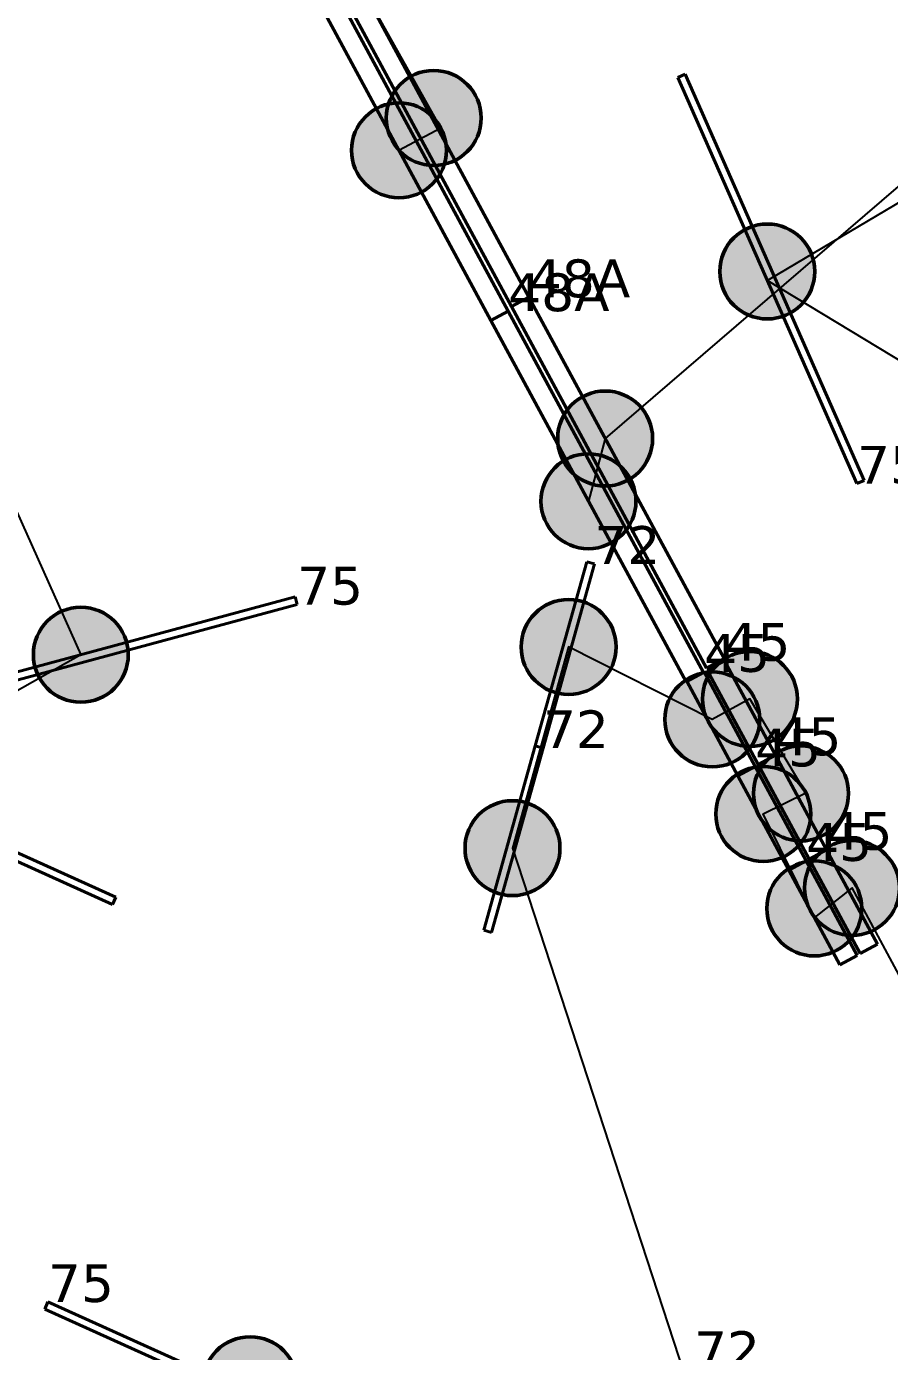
# Model space of a CAD drawing. Header units: millimetres. Extents: x -243740 to 150609, y -473655 to -165121.
# Drawn here: x 39452 to 43566, y -339110 to -332794 of the extents above; entities that cross this region are included whole.
import ezdxf

# ---------------------------------------------------------------- set-up
doc = ezdxf.new("R2010")
doc.units = ezdxf.units.MM
doc.layers.add('_Гр.ЩД-1C.10.4.I8.1', color=6, linetype='Continuous')
doc.layers.add('_Гр.ЩД-1C.10.4.I8.7', color=6, linetype='Continuous')
for name, color, linetype, lineweight in [('_освещение_dali', 3, 'Continuous', 50), ('DLX_FL1_LUM 122', 1, 'Continuous', 40), ('DLX_FL1_LUM 222', 5, 'Continuous', 40), ('DLX_LUM 14', 5, 'Continuous', 40), ('DLX_LUM 17', 5, 'Continuous', 40), ('DLX_LUM 5', 5, 'Continuous', 40), ('DLX_LUM 9', 5, 'Continuous', 40)]:
    doc.layers.add(name, color=color, linetype=linetype, lineweight=lineweight)
doc.styles.add('TableTextStyle', font='')
doc.styles.get('TableTextStyle').set_extended_font_data('VERDANA.TTF')
doc.linetypes.add('Truba', pattern='A,3e-05,[4,MSH_7,S=1,R=0,X=0,Y=0],-3.022072', length=3.022102)

# ---------------------------------------------------------------- blocks, each defined once
blk = doc.blocks.new('A$Caabd1818')
at = {"layer": 'DLX_FL1_LUM 122'}
for points in [[(37794.2, 63393.1, 0), (37876.9, 63437.8, 0)], [(37876.9, 63437.8, 0), (37794.2, 63393.1, 0)], [(37876.9, 63437.8, 0), (37794.2, 63393.1, 0)], [(37794.2, 63393.1, 0), (37876.9, 63437.8, 0)], [(37876.9, 63437.8, 0), (37876.9, 63437.8, 0)], [(37876.9, 63437.8, 0), (38807.1, 61714.8, 0)], [(38807.1, 61714.8, 0), (37876.9, 63437.8, 0)], [(37876.9, 63437.8, 0), (37876.9, 63437.8, 0)], [(38807.1, 61714.8, 0), (37876.9, 63437.8, 0)], [(37876.9, 63437.8, 0), (38807.1, 61714.8, 0)], [(37695.8, 63326.7, 0), (37778.5, 63371.3, 0)], [(37778.5, 63371.3, 0), (37695.8, 63326.7, 0)], [(37778.5, 63371.3, 0), (37695.8, 63326.7, 0)], [(37695.8, 63326.7, 0), (37778.5, 63371.3, 0)], [(37778.5, 63371.3, 0), (37778.5, 63371.3, 0)], [(37778.5, 63371.3, 0), (38708.7, 61648.4, 0)], [(38708.7, 61648.4, 0), (37778.5, 63371.3, 0)], [(37778.5, 63371.3, 0), (37778.5, 63371.3, 0)], [(38708.7, 61648.4, 0), (37778.5, 63371.3, 0)], [(37778.5, 63371.3, 0), (38708.7, 61648.4, 0)], [(38724.4, 61670.2, 0), (37794.2, 63393.1, 0)], [(37794.2, 63393.1, 0), (37794.2, 63393.1, 0)], [(37794.2, 63393.1, 0), (38724.4, 61670.2, 0)], [(37794.2, 63393.1, 0), (37794.2, 63393.1, 0)], [(37794.2, 63393.1, 0), (38724.4, 61670.2, 0)], [(38724.4, 61670.2, 0), (37794.2, 63393.1, 0)], [(38626, 61603.7, 0), (37695.8, 63326.7, 0)], [(37695.8, 63326.7, 0), (37695.8, 63326.7, 0)], [(37695.8, 63326.7, 0), (38626, 61603.7, 0)], [(37695.8, 63326.7, 0), (37695.8, 63326.7, 0)], [(37695.8, 63326.7, 0), (38626, 61603.7, 0)], [(38626, 61603.7, 0), (37695.8, 63326.7, 0)], [(38807.1, 61714.8, 0), (38724.4, 61670.2, 0)], [(38724.4, 61670.2, 0), (38807.1, 61714.8, 0)], [(38724.4, 61670.2, 0), (38807.1, 61714.8, 0)], [(38807.1, 61714.8, 0), (38724.4, 61670.2, 0)], [(38807.1, 61714.8, 0), (38807.1, 61714.8, 0)], [(38807.1, 61714.8, 0), (38807.1, 61714.8, 0)], [(38708.7, 61648.4, 0), (38626, 61603.7, 0)], [(38626, 61603.7, 0), (38708.7, 61648.4, 0)], [(38626, 61603.7, 0), (38708.7, 61648.4, 0)], [(38708.7, 61648.4, 0), (38626, 61603.7, 0)], [(38708.7, 61648.4, 0), (38708.7, 61648.4, 0)], [(38708.7, 61648.4, 0), (38708.7, 61648.4, 0)], [(38724.4, 61670.2, 0), (38724.4, 61670.2, 0)], [(38724.4, 61670.2, 0), (38724.4, 61670.2, 0)], [(38626, 61603.7, 0), (38626, 61603.7, 0)], [(38626, 61603.7, 0), (38626, 61603.7, 0)]]:
    blk.add_polyline3d(points, dxfattribs=at)
at = {"layer": 'DLX_FL1_LUM 222'}
for points in [[(36946.7, 65160.7, 0), (37876.9, 63437.8, 0)], [(37876.9, 63437.8, 0), (36946.7, 65160.7, 0)], [(37876.9, 63437.8, 0), (36946.7, 65160.7, 0)], [(36946.7, 65160.7, 0), (37876.9, 63437.8, 0)], [(36848.3, 65094.3, 0), (37778.5, 63371.3, 0)], [(37778.5, 63371.3, 0), (36848.3, 65094.3, 0)], [(37778.5, 63371.3, 0), (36848.3, 65094.3, 0)], [(36848.3, 65094.3, 0), (37778.5, 63371.3, 0)], [(37794.2, 63393.1, 0), (36864, 65116, 0)], [(36864, 65116, 0), (37794.2, 63393.1, 0)], [(36864, 65116, 0), (37794.2, 63393.1, 0)], [(37794.2, 63393.1, 0), (36864, 65116, 0)], [(37695.8, 63326.7, 0), (36765.6, 65049.6, 0)], [(36765.6, 65049.6, 0), (37695.8, 63326.7, 0)], [(36765.6, 65049.6, 0), (37695.8, 63326.7, 0)], [(37695.8, 63326.7, 0), (36765.6, 65049.6, 0)], [(37876.9, 63437.8, 0), (37794.2, 63393.1, 0)], [(37794.2, 63393.1, 0), (37876.9, 63437.8, 0)], [(37794.2, 63393.1, 0), (37876.9, 63437.8, 0)], [(37876.9, 63437.8, 0), (37794.2, 63393.1, 0)], [(37876.9, 63437.8, 0), (37876.9, 63437.8, 0)], [(37876.9, 63437.8, 0), (37876.9, 63437.8, 0)], [(37778.5, 63371.3, 0), (37695.8, 63326.7, 0)], [(37695.8, 63326.7, 0), (37778.5, 63371.3, 0)], [(37695.8, 63326.7, 0), (37778.5, 63371.3, 0)], [(37778.5, 63371.3, 0), (37695.8, 63326.7, 0)], [(37778.5, 63371.3, 0), (37778.5, 63371.3, 0)], [(37778.5, 63371.3, 0), (37778.5, 63371.3, 0)], [(37794.2, 63393.1, 0), (37794.2, 63393.1, 0)], [(37794.2, 63393.1, 0), (37794.2, 63393.1, 0)], [(37695.8, 63326.7, 0), (37695.8, 63326.7, 0)], [(37695.8, 63326.7, 0), (37695.8, 63326.7, 0)]]:
    blk.add_polyline3d(points, dxfattribs=at)
at = {"layer": 'DLX_LUM 14'}
for points in [[(35892.7, 60543.6, 0), (33692.6, 61536.9, 0)], [(33692.6, 61536.9, 0), (35892.7, 60543.6, 0)], [(33692.6, 61536.9, 0), (35892.7, 60543.6, 0)], [(35892.7, 60543.6, 0), (33692.6, 61536.9, 0)], [(33708.2, 61571.6, 0), (35908.4, 60578.3, 0)], [(35908.4, 60578.3, 0), (33708.2, 61571.6, 0)], [(35908.4, 60578.3, 0), (33708.2, 61571.6, 0)], [(33708.2, 61571.6, 0), (35908.4, 60578.3, 0)], [(35908.4, 60578.3, 0), (35892.7, 60543.6, 0)], [(35892.7, 60543.6, 0), (35908.4, 60578.3, 0)], [(35892.7, 60543.6, 0), (35908.4, 60578.3, 0)], [(35908.4, 60578.3, 0), (35892.7, 60543.6, 0)], [(35908.4, 60578.3, 0), (35908.4, 60578.3, 0)], [(35908.4, 60578.3, 0), (35908.4, 60578.3, 0)], [(35892.7, 60543.6, 0), (35892.7, 60543.6, 0)], [(35892.7, 60543.6, 0), (35892.7, 60543.6, 0)]]:
    blk.add_polyline3d(points, dxfattribs=at)
at = {"layer": 'DLX_LUM 17'}
for points in [[(38586.8, 64485.2, 0), (38621.6, 64500.5, 0)], [(38621.6, 64500.5, 0), (38586.8, 64485.2, 0)], [(38621.6, 64500.5, 0), (38586.8, 64485.2, 0)], [(38586.8, 64485.2, 0), (38621.6, 64500.5, 0)], [(38621.6, 64500.5, 0), (39475.7, 62564.6, 0)], [(39475.7, 62564.6, 0), (38621.6, 64500.5, 0)], [(38621.6, 64500.5, 0), (38621.6, 64500.5, 0)], [(38621.6, 64500.5, 0), (38621.6, 64500.5, 0)], [(39475.7, 62564.6, 0), (38621.6, 64500.5, 0)], [(38621.6, 64500.5, 0), (39475.7, 62564.6, 0)], [(39440.9, 62549.2, 0), (38586.8, 64485.2, 0)], [(38586.8, 64485.2, 0), (38586.8, 64485.2, 0)], [(38586.8, 64485.2, 0), (39440.9, 62549.2, 0)], [(38586.8, 64485.2, 0), (38586.8, 64485.2, 0)], [(38586.8, 64485.2, 0), (39440.9, 62549.2, 0)], [(39440.9, 62549.2, 0), (38586.8, 64485.2, 0)], [(39475.7, 62564.6, 0), (39440.9, 62549.2, 0)], [(39440.9, 62549.2, 0), (39475.7, 62564.6, 0)], [(39440.9, 62549.2, 0), (39475.7, 62564.6, 0)], [(39475.7, 62564.6, 0), (39440.9, 62549.2, 0)], [(39440.9, 62549.2, 0), (39440.9, 62549.2, 0)], [(39440.9, 62549.2, 0), (39440.9, 62549.2, 0)], [(39475.7, 62564.6, 0), (39475.7, 62564.6, 0)], [(39475.7, 62564.6, 0), (39475.7, 62564.6, 0)], [(34719.7, 61458, 0), (36762.7, 62009.3, 0)], [(36762.7, 62009.3, 0), (34719.7, 61458, 0)], [(36762.7, 62009.3, 0), (34719.7, 61458, 0)], [(34719.7, 61458, 0), (36762.7, 62009.3, 0)], [(36772.6, 61972.6, 0), (34729.6, 61421.3, 0)], [(34729.6, 61421.3, 0), (36772.6, 61972.6, 0)], [(34729.6, 61421.3, 0), (36772.6, 61972.6, 0)], [(36772.6, 61972.6, 0), (34729.6, 61421.3, 0)], [(36762.7, 62009.3, 0), (36762.7, 62009.3, 0)], [(36762.7, 62009.3, 0), (36772.6, 61972.6, 0)], [(36772.6, 61972.6, 0), (36762.7, 62009.3, 0)], [(36762.7, 62009.3, 0), (36762.7, 62009.3, 0)], [(36772.6, 61972.6, 0), (36762.7, 62009.3, 0)], [(36762.7, 62009.3, 0), (36772.6, 61972.6, 0)], [(36772.6, 61972.6, 0), (36772.6, 61972.6, 0)], [(36772.6, 61972.6, 0), (36772.6, 61972.6, 0)], [(35569, 58613.6, 0), (35584.6, 58648.2, 0)], [(35584.6, 58648.2, 0), (35569, 58613.6, 0)], [(35584.6, 58648.2, 0), (35569, 58613.6, 0)], [(35569, 58613.6, 0), (35584.6, 58648.2, 0)], [(37497.5, 57742.9, 0), (35569, 58613.6, 0)], [(35569, 58613.6, 0), (35569, 58613.6, 0)], [(35569, 58613.6, 0), (37497.5, 57742.9, 0)], [(35569, 58613.6, 0), (35569, 58613.6, 0)], [(35569, 58613.6, 0), (37497.5, 57742.9, 0)], [(37497.5, 57742.9, 0), (35569, 58613.6, 0)], [(35584.6, 58648.2, 0), (35584.6, 58648.2, 0)], [(35584.6, 58648.2, 0), (37513.2, 57777.5, 0)], [(37513.2, 57777.5, 0), (35584.6, 58648.2, 0)], [(35584.6, 58648.2, 0), (35584.6, 58648.2, 0)], [(37513.2, 57777.5, 0), (35584.6, 58648.2, 0)], [(35584.6, 58648.2, 0), (37513.2, 57777.5, 0)]]:
    blk.add_polyline3d(points, dxfattribs=at)
at = {"layer": 'DLX_LUM 5'}
for points in [[(38629.8, 61607.3, 0), (38712.5, 61652, 0)], [(38712.5, 61652, 0), (38629.8, 61607.3, 0)], [(38712.5, 61652, 0), (38629.8, 61607.3, 0)], [(38629.8, 61607.3, 0), (38712.5, 61652, 0)], [(38712.5, 61652, 0), (38712.5, 61652, 0)], [(38712.5, 61652, 0), (38955.7, 61201.4, 0)], [(38955.7, 61201.4, 0), (38712.5, 61652, 0)], [(38712.5, 61652, 0), (38712.5, 61652, 0)], [(38955.7, 61201.4, 0), (38712.5, 61652, 0)], [(38712.5, 61652, 0), (38955.7, 61201.4, 0)], [(38726.9, 61660.3, 0), (38809.6, 61704.9, 0)], [(38809.6, 61704.9, 0), (38726.9, 61660.3, 0)], [(38809.6, 61704.9, 0), (38726.9, 61660.3, 0)], [(38726.9, 61660.3, 0), (38809.6, 61704.9, 0)], [(38970.1, 61209.7, 0), (38726.9, 61660.3, 0)], [(38726.9, 61660.3, 0), (38726.9, 61660.3, 0)], [(38726.9, 61660.3, 0), (38970.1, 61209.7, 0)], [(38726.9, 61660.3, 0), (38726.9, 61660.3, 0)], [(38726.9, 61660.3, 0), (38970.1, 61209.7, 0)], [(38970.1, 61209.7, 0), (38726.9, 61660.3, 0)], [(38809.6, 61704.9, 0), (38809.6, 61704.9, 0)], [(38809.6, 61704.9, 0), (39052.8, 61254.4, 0)], [(39052.8, 61254.4, 0), (38809.6, 61704.9, 0)], [(38809.6, 61704.9, 0), (38809.6, 61704.9, 0)], [(39052.8, 61254.4, 0), (38809.6, 61704.9, 0)], [(38809.6, 61704.9, 0), (39052.8, 61254.4, 0)], [(38873, 61156.8, 0), (38629.8, 61607.3, 0)], [(38629.8, 61607.3, 0), (38629.8, 61607.3, 0)], [(38629.8, 61607.3, 0), (38873, 61156.8, 0)], [(38629.8, 61607.3, 0), (38629.8, 61607.3, 0)], [(38629.8, 61607.3, 0), (38873, 61156.8, 0)], [(38873, 61156.8, 0), (38629.8, 61607.3, 0)], [(39052.8, 61254.4, 0), (38970.1, 61209.7, 0)], [(38970.1, 61209.7, 0), (39052.8, 61254.4, 0)], [(38970.1, 61209.7, 0), (39052.8, 61254.4, 0)], [(39052.8, 61254.4, 0), (38970.1, 61209.7, 0)], [(38970.1, 61209.7, 0), (39052.9, 61254.4, 0)], [(39052.9, 61254.4, 0), (38970.1, 61209.7, 0)], [(39052.9, 61254.4, 0), (38970.1, 61209.7, 0)], [(38970.1, 61209.7, 0), (39052.9, 61254.4, 0)], [(38970.1, 61209.7, 0), (38970.1, 61209.7, 0)], [(38970.1, 61209.7, 0), (38970.1, 61209.7, 0)], [(39213.4, 60759.2, 0), (38970.1, 61209.7, 0)], [(38970.1, 61209.7, 0), (38970.1, 61209.7, 0)], [(38970.1, 61209.7, 0), (39213.4, 60759.2, 0)], [(38970.1, 61209.7, 0), (38970.1, 61209.7, 0)], [(38970.1, 61209.7, 0), (39213.4, 60759.2, 0)], [(39213.4, 60759.2, 0), (38970.1, 61209.7, 0)], [(39052.8, 61254.4, 0), (39052.8, 61254.4, 0)], [(39052.8, 61254.4, 0), (39052.8, 61254.4, 0)], [(39052.9, 61254.4, 0), (39052.9, 61254.4, 0)], [(39052.9, 61254.4, 0), (39296.1, 60803.9, 0)], [(39296.1, 60803.9, 0), (39052.9, 61254.4, 0)], [(39052.9, 61254.4, 0), (39052.9, 61254.4, 0)], [(39296.1, 60803.9, 0), (39052.9, 61254.4, 0)], [(39052.9, 61254.4, 0), (39296.1, 60803.9, 0)], [(38955.7, 61201.4, 0), (38873, 61156.8, 0)], [(38873, 61156.8, 0), (38955.7, 61201.4, 0)], [(38873, 61156.8, 0), (38955.7, 61201.4, 0)], [(38955.7, 61201.4, 0), (38873, 61156.8, 0)], [(38873, 61156.8, 0), (38955.7, 61201.4, 0)], [(38955.7, 61201.4, 0), (38873, 61156.8, 0)], [(38955.7, 61201.4, 0), (38873, 61156.8, 0)], [(38873, 61156.8, 0), (38955.7, 61201.4, 0)], [(38873, 61156.8, 0), (38873, 61156.8, 0)], [(38873, 61156.8, 0), (38873, 61156.8, 0)], [(39116.2, 60706.2, 0), (38873, 61156.8, 0)], [(38873, 61156.8, 0), (38873, 61156.8, 0)], [(38873, 61156.8, 0), (39116.2, 60706.2, 0)], [(38873, 61156.8, 0), (38873, 61156.8, 0)], [(38873, 61156.8, 0), (39116.2, 60706.2, 0)], [(39116.2, 60706.2, 0), (38873, 61156.8, 0)], [(38955.7, 61201.4, 0), (38955.7, 61201.4, 0)], [(38955.7, 61201.4, 0), (38955.7, 61201.4, 0)], [(38955.7, 61201.4, 0), (38955.7, 61201.4, 0)], [(38955.7, 61201.4, 0), (39199, 60750.9, 0)], [(39199, 60750.9, 0), (38955.7, 61201.4, 0)], [(38955.7, 61201.4, 0), (38955.7, 61201.4, 0)], [(39199, 60750.9, 0), (38955.7, 61201.4, 0)], [(38955.7, 61201.4, 0), (39199, 60750.9, 0)], [(39296.1, 60803.9, 0), (39213.4, 60759.2, 0)], [(39213.4, 60759.2, 0), (39296.1, 60803.9, 0)], [(39213.4, 60759.2, 0), (39296.1, 60803.9, 0)], [(39296.1, 60803.9, 0), (39213.4, 60759.2, 0)], [(39213.4, 60759.2, 0), (39296.1, 60803.9, 0)], [(39296.1, 60803.9, 0), (39213.4, 60759.2, 0)], [(39296.1, 60803.9, 0), (39213.4, 60759.2, 0)], [(39213.4, 60759.2, 0), (39296.1, 60803.9, 0)], [(39296.1, 60803.9, 0), (39296.1, 60803.9, 0)], [(39296.1, 60803.9, 0), (39296.1, 60803.9, 0)], [(39296.1, 60803.9, 0), (39296.1, 60803.9, 0)], [(39296.1, 60803.9, 0), (39539.3, 60353.3, 0)], [(39539.3, 60353.3, 0), (39296.1, 60803.9, 0)], [(39296.1, 60803.9, 0), (39296.1, 60803.9, 0)], [(39539.3, 60353.3, 0), (39296.1, 60803.9, 0)], [(39296.1, 60803.9, 0), (39539.3, 60353.3, 0)], [(39199, 60750.9, 0), (39116.2, 60706.2, 0)], [(39116.2, 60706.2, 0), (39199, 60750.9, 0)], [(39116.2, 60706.2, 0), (39199, 60750.9, 0)], [(39199, 60750.9, 0), (39116.2, 60706.2, 0)], [(39116.2, 60706.2, 0), (39116.2, 60706.2, 0)], [(39116.2, 60706.2, 0), (39116.2, 60706.2, 0)], [(39116.3, 60706.2, 0), (39199, 60750.9, 0)], [(39199, 60750.9, 0), (39116.3, 60706.2, 0)], [(39199, 60750.9, 0), (39116.3, 60706.2, 0)], [(39116.3, 60706.2, 0), (39199, 60750.9, 0)], [(39359.5, 60255.7, 0), (39116.3, 60706.2, 0)], [(39116.3, 60706.2, 0), (39116.3, 60706.2, 0)], [(39116.3, 60706.2, 0), (39359.5, 60255.7, 0)], [(39116.3, 60706.2, 0), (39116.3, 60706.2, 0)], [(39116.3, 60706.2, 0), (39359.5, 60255.7, 0)], [(39359.5, 60255.7, 0), (39116.3, 60706.2, 0)], [(39199, 60750.9, 0), (39199, 60750.9, 0)], [(39199, 60750.9, 0), (39199, 60750.9, 0)], [(39199, 60750.9, 0), (39199, 60750.9, 0)], [(39199, 60750.9, 0), (39442.2, 60300.4, 0)], [(39442.2, 60300.4, 0), (39199, 60750.9, 0)], [(39199, 60750.9, 0), (39199, 60750.9, 0)], [(39442.2, 60300.4, 0), (39199, 60750.9, 0)], [(39199, 60750.9, 0), (39442.2, 60300.4, 0)], [(39213.4, 60759.2, 0), (39213.4, 60759.2, 0)], [(39213.4, 60759.2, 0), (39213.4, 60759.2, 0)], [(39456.6, 60308.7, 0), (39213.4, 60759.2, 0)], [(39213.4, 60759.2, 0), (39213.4, 60759.2, 0)], [(39213.4, 60759.2, 0), (39456.6, 60308.7, 0)], [(39213.4, 60759.2, 0), (39213.4, 60759.2, 0)], [(39213.4, 60759.2, 0), (39456.6, 60308.7, 0)], [(39456.6, 60308.7, 0), (39213.4, 60759.2, 0)], [(39539.3, 60353.3, 0), (39456.6, 60308.7, 0)], [(39456.6, 60308.7, 0), (39539.3, 60353.3, 0)], [(39456.6, 60308.7, 0), (39539.3, 60353.3, 0)], [(39539.3, 60353.3, 0), (39456.6, 60308.7, 0)], [(39539.3, 60353.3, 0), (39539.3, 60353.3, 0)], [(39539.3, 60353.3, 0), (39539.3, 60353.3, 0)], [(39442.2, 60300.4, 0), (39359.5, 60255.7, 0)], [(39359.5, 60255.7, 0), (39442.2, 60300.4, 0)], [(39359.5, 60255.7, 0), (39442.2, 60300.4, 0)], [(39442.2, 60300.4, 0), (39359.5, 60255.7, 0)], [(39359.5, 60255.7, 0), (39359.5, 60255.7, 0)], [(39359.5, 60255.7, 0), (39359.5, 60255.7, 0)], [(39442.2, 60300.4, 0), (39442.2, 60300.4, 0)], [(39442.2, 60300.4, 0), (39442.2, 60300.4, 0)], [(39456.6, 60308.7, 0), (39456.6, 60308.7, 0)], [(39456.6, 60308.7, 0), (39456.6, 60308.7, 0)]]:
    blk.add_polyline3d(points, dxfattribs=at)
at = {"layer": 'DLX_LUM 9'}
for points in [[(37907.7, 61298.5, 0), (38152.7, 62177, 0)], [(38152.7, 62177, 0), (37907.7, 61298.5, 0)], [(38152.7, 62177, 0), (37907.7, 61298.5, 0)], [(37907.7, 61298.5, 0), (38152.7, 62177, 0)], [(38189.3, 62166.7, 0), (37944.3, 61288.3, 0)], [(37944.3, 61288.3, 0), (38189.3, 62166.7, 0)], [(37944.3, 61288.3, 0), (38189.3, 62166.7, 0)], [(38189.3, 62166.7, 0), (37944.3, 61288.3, 0)], [(38152.7, 62177, 0), (38152.7, 62177, 0)], [(38152.7, 62177, 0), (38189.3, 62166.7, 0)], [(38189.3, 62166.7, 0), (38152.7, 62177, 0)], [(38152.7, 62177, 0), (38152.7, 62177, 0)], [(38189.3, 62166.7, 0), (38152.7, 62177, 0)], [(38152.7, 62177, 0), (38189.3, 62166.7, 0)], [(38189.3, 62166.7, 0), (38189.3, 62166.7, 0)], [(38189.3, 62166.7, 0), (38189.3, 62166.7, 0)], [(37662.6, 60420, 0), (37907.7, 61298.5, 0)], [(37907.7, 61298.5, 0), (37662.6, 60420, 0)], [(37907.7, 61298.5, 0), (37662.6, 60420, 0)], [(37662.6, 60420, 0), (37907.7, 61298.5, 0)], [(37944.3, 61288.3, 0), (37699.2, 60409.8, 0)], [(37699.2, 60409.8, 0), (37944.3, 61288.3, 0)], [(37699.2, 60409.8, 0), (37944.3, 61288.3, 0)], [(37944.3, 61288.3, 0), (37699.2, 60409.8, 0)], [(37907.7, 61298.5, 0), (37907.7, 61298.5, 0)], [(37944.3, 61288.3, 0), (37907.7, 61298.5, 0)], [(37907.7, 61298.5, 0), (37907.7, 61298.5, 0)], [(37907.7, 61298.5, 0), (37944.3, 61288.3, 0)], [(37907.7, 61298.5, 0), (37944.3, 61288.3, 0)], [(37944.3, 61288.3, 0), (37907.7, 61298.5, 0)], [(37907.7, 61298.5, 0), (37907.7, 61298.5, 0)], [(37907.7, 61298.5, 0), (37944.3, 61288.3, 0)], [(37944.3, 61288.3, 0), (37907.7, 61298.5, 0)], [(37907.7, 61298.5, 0), (37907.7, 61298.5, 0)], [(37944.3, 61288.3, 0), (37907.7, 61298.5, 0)], [(37907.7, 61298.5, 0), (37944.3, 61288.3, 0)], [(37944.3, 61288.3, 0), (37944.3, 61288.3, 0)], [(37944.3, 61288.3, 0), (37944.3, 61288.3, 0)], [(37944.3, 61288.3, 0), (37944.3, 61288.3, 0)], [(37944.3, 61288.3, 0), (37944.3, 61288.3, 0)], [(37662.6, 60420, 0), (37662.6, 60420, 0)], [(37699.2, 60409.8, 0), (37662.6, 60420, 0)], [(37662.6, 60420, 0), (37662.6, 60420, 0)], [(37662.6, 60420, 0), (37699.2, 60409.8, 0)], [(37662.6, 60420, 0), (37699.2, 60409.8, 0)], [(37699.2, 60409.8, 0), (37662.6, 60420, 0)], [(37699.2, 60409.8, 0), (37699.2, 60409.8, 0)], [(37699.2, 60409.8, 0), (37699.2, 60409.8, 0)]]:
    blk.add_polyline3d(points, dxfattribs=at)
blk = doc.blocks.new('A$Cab2378fa')
at = {"lineweight": 25, "true_color": 0xfff5f5}
h = blk.add_hatch(color=7, dxfattribs=at)
h.dxf.hatch_style = 1
h.paths.add_polyline_path([(0, 0), (-141.6, -170.3, 0.174923), (3, -222.4, 0.197808), (162.3, -156.8)])
h.paths.add_polyline_path([(-163.2, 157.6), (0, 0), (147.8, 177.8, 0.175398), (3, 230.2, 0.209014)])
at = {"lineweight": 25}
h = blk.add_hatch(color=0, dxfattribs=at)
h.paths.add_polyline_path([(162.3, -156.8, 0.442338), (147.8, 177.8), (0, 0)])
h.paths.add_polyline_path([(-141.6, -170.3), (0, 0), (-163.2, 157.6, 0.430096)])
blk.add_circle((3, 3.9), 226.3)

msp = doc.modelspace()

# ---------------------------------------------------------------- linework, layer by layer
at = {"layer": '_Гр.ЩД-1C.10.4.I8.1', "ltscale": 100}
for points in [[(51648.6, -336241), (49994, -335377.7), (50011.9, -335028.6), (49301.2, -334260.7), (48163.7, -334326.3), (48004.2, -334486.9), (46231.3, -333612), (46327.4, -333407.1), (46003.4, -332213.9), (42983.5, -334004.6), (46348.8, -336039.7), (50486.2, -336389.5), (49786.7, -337914.6), (48907, -337629.1), (47554.3, -340493.6)], [(45181.1, -340233.1), (43386.9, -336900), (43207.6, -337040.8), (42963.9, -336547.1), (43166.8, -336446.9), (42900.5, -335999), (42720.6, -336096.6), (42036, -335751.1), (41768.5, -336710.2), (42716, -339610)]]:
    msp.add_lwpolyline(points, dxfattribs=at)
at = {"layer": '_Гр.ЩД-1C.10.4.I8.7', "ltscale": 100}
for points in [[(44618.6, -332662.8), (44459.1, -332823.4), (42210.2, -334757.5), (42130.6, -335056.6), (41227.4, -333383.8), (41426.6, -333276.2), (40565.3, -331738.2)], [(38653.5, -333427.7), (39710.9, -335788.2), (23783.4, -344795.8)]]:
    msp.add_lwpolyline(points, dxfattribs=at)

# ---------------------------------------------------------------- block references
at = {"layer": '_освещение_dali', "color": 5, "ltscale": 100}
for p in [(41390.2, -333233.5), (41224.5, -333387.7), (42980.1, -333965.3), (39707.9, -335792.1), (42033.1, -335755), (42897.5, -336002.9), (42717.7, -336100.5), (43140.8, -336453.4), (42960.9, -336551), (41765.6, -336714.1), (43384, -336903.9), (43204.2, -337001.6), (40515.2, -339269.7)]:
    msp.add_blockref('A$Cab2378fa', p, dxfattribs=at)
at = {"layer": '_освещение_dali', "color": 1, "ltscale": 100}
for p in [(42207.2, -334761.4), (42127.6, -335060.5)]:
    msp.add_blockref('A$Cab2378fa', p, dxfattribs=at)
at = {"layer": 'Defpoints', "linetype": 'Truba', "ltscale": 100}
msp.add_blockref('A$Caabd1818', (3969.7, -397521.8), dxfattribs=at)

# ---------------------------------------------------------------- texts
at = {"layer": '_освещение_dali', "color": 11, "true_color": 0xff7860, "style": 'TableTextStyle'}
for s, p in [('48А', (41846.6, -334084)), ('48А', (41748.2, -334150.5)), ('75', (40742.2, -335549.2))]:
    msp.add_text(s, height=180, dxfattribs=at).set_placement(p)
at = {"layer": '_освещение_dali', "color": 213, "true_color": 0xcd85c3, "style": 'TableTextStyle'}
for s, p in [('75', (43410.6, -334972.6)), ('72', (42159, -335355)), ('45', (42682.2, -335869.8)), ('45', (42779.3, -335816.9)), ('72', (41914, -336233.5)), ('45', (43022.5, -336267.4)), ('45', (42925.4, -336320.3)), ('45', (43265.8, -336717.9)), ('45', (43168.6, -336770.9)), ('75', (39554.3, -338873.6)), ('72', (42634.2, -339192.9))]:
    msp.add_text(s, height=180, dxfattribs=at).set_placement(p)

doc.saveas('drawing.dxf')
